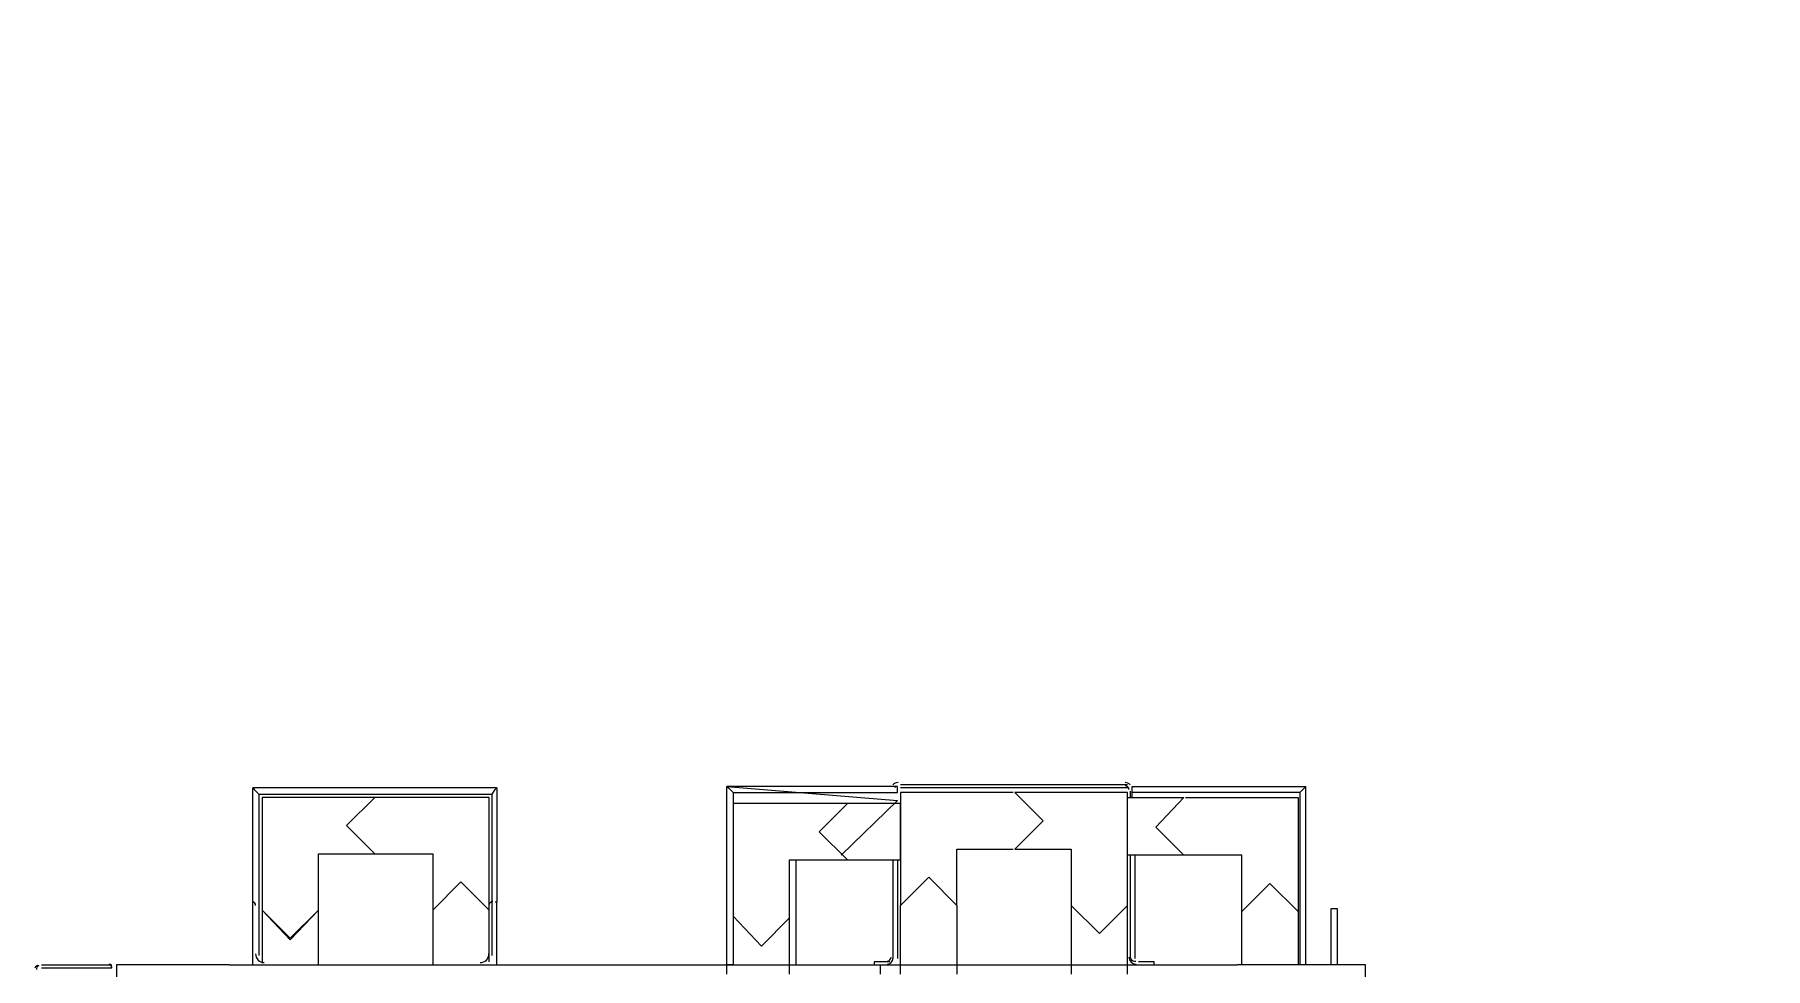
# Model space of a CAD drawing. Header units: metres. Extents: x -22 to 564, y 0 to 143.
# Drawn here: x -0.168 to 1.353, y 42.371 to 43.191 of the extents above; entities that cross this region are included whole.
import ezdxf
from ezdxf.xclip import XClip

# ---------------------------------------------------------------- set-up
doc = ezdxf.new("R2010")
doc.units = ezdxf.units.M
doc.header["$XCLIPFRAME"] = 2
doc.linetypes.add('XREF RADIOFARMACIA$0$PDF_IMPORT', pattern=[1, 0.8, -0.2])
doc.layers.add('XREF  PB CONJ$0$PARQUE', color=251, linetype='Continuous')
doc.layers.add('XREF RADIOFARMACIA$0$Mobiliario Fijo', color=40, linetype='Continuous')
doc.layers.get('Defpoints').off()

# ---------------------------------------------------------------- blocks, each defined once
blk = doc.blocks.new('XREF  PB CONJ')
at = {"layer": 'XREF  PB CONJ$0$PARQUE', "true_color": 0x136734}
h = blk.add_hatch(dxfattribs=at)
h.set_pattern_fill('CROSS', color=116, scale=0.02, angle=90)
edge = h.paths.add_edge_path()
edge.add_line((3.5883, 104.6056), (1.6936, 104.3684))
edge.add_line((1.6936, 104.3684), (2.4784, 17.6083))
edge.add_line((2.4784, 17.6083), (97.731, 17.9336))
edge.add_arc((97.7247, 19.237), 1.3034, 270.2752, 363.1006)
edge.add_line((99.0262, 19.3075), (96.4762, 19.3078))
edge.add_line((96.4762, 19.3078), (96.602, 20.224))
edge.add_line((96.602, 20.224), (62.4128, 20.224))
edge.add_arc((58.6329, 24.6535), 5.8231, 229.52466, 310.47534, ccw=False)
edge.add_line((54.8531, 20.224), (26.2527, 20.2188))
edge.add_line((26.2527, 20.2188), (4.2837, 20.0304))
edge.add_line((4.2837, 20.0304), (4.055, 46.6913))
edge.add_line((4.055, 46.6913), (2.3881, 46.6912))
edge.add_line((2.3881, 46.6912), (2.3881, 54.8033))
edge.add_line((2.3881, 54.8033), (3.9854, 54.8034))
edge.add_line((3.9854, 54.8034), (3.7464, 82.6679))
edge.add_line((3.7464, 82.6679), (3.6185, 95.2556))
edge.add_line((3.6185, 95.2556), (3.5883, 104.6056))
blk = doc.blocks.new('XREF RADIOFARMACIA$0$EQUIPO 2')
at = {"lineweight": 5}
for p, q in [((2548.8405, 1757.2701), (2548.8405, 1757.2082)), ((2548.8432, 1757.2701), (2548.8432, 1757.2082)), ((2548.8432, 1757.204), (2548.7428, 1757.204)), ((2548.8432, 1757.105), (2548.8432, 1757.204)), ((2548.8432, 1757.0843), (2548.8983, 1757.0843)), ((2548.8941, 1757.0788), (2548.8515, 1757.0788)), ((2548.9932, 1757.0788), (2548.8941, 1757.0788)), ((2548.8983, 1757.0843), (2548.9987, 1757.0843)), ((2548.8983, 1757.083), (2548.8983, 1757.0843)), ((2548.9973, 1757.083), (2548.9932, 1757.0788)), ((2548.9973, 1757.083), (2548.9932, 1757.0788)), ((2548.9932, 1757.0788), (2548.9932, 1756.8739)), ((2548.9987, 1757.0843), (2548.9973, 1757.083)), ((2548.9987, 1757.0843), (2548.9973, 1757.083)), ((2548.9987, 1756.8697), (2548.9987, 1757.0843)), ((2548.8914, 1757.0761), (2548.8446, 1757.0761)), ((2548.8914, 1757.0761), (2548.8652, 1757.0513)), ((2548.8666, 1757.0513), (2548.8914, 1757.0761)), ((2548.9904, 1757.0761), (2548.8914, 1757.0761)), ((2548.9904, 1756.977), (2548.9904, 1757.0761)), ((2548.8652, 1757.0513), (2548.8914, 1757.0266)), ((2548.8914, 1757.0266), (2548.8666, 1757.0513)), ((2548.8432, 1757.0266), (2548.8914, 1757.0266)), ((2548.8914, 1757.0266), (2548.9409, 1757.0266)), ((2548.9409, 1757.0266), (2548.9409, 1756.977)), ((2548.9409, 1756.977), (2548.9657, 1757.0018)), ((2548.9657, 1757.0018), (2548.9409, 1756.977)), ((2548.9904, 1756.977), (2548.9657, 1757.0018)), ((2548.9657, 1757.0018), (2548.9904, 1756.977)), ((2548.9409, 1756.977), (2548.9409, 1756.9261)), ((2548.9904, 1756.8766), (2548.9904, 1756.977)), ((2548.8914, 1756.9261), (2548.8432, 1756.9261)), ((2548.9409, 1756.9261), (2548.8914, 1756.9261)), ((2548.8914, 1756.9261), (2548.9161, 1756.9014)), ((2548.9161, 1756.9014), (2548.8914, 1756.9261)), ((2548.8914, 1756.8766), (2548.9161, 1756.9014)), ((2548.9161, 1756.9014), (2548.8914, 1756.8766)), ((2548.8432, 1756.8697), (2548.8983, 1756.8697)), ((2548.846, 1756.8766), (2548.8914, 1756.8766)), ((2548.8515, 1756.8739), (2548.8941, 1756.8739)), ((2548.8914, 1756.8766), (2548.9904, 1756.8766)), ((2548.8941, 1756.8739), (2548.9932, 1756.8739)), ((2548.8983, 1756.8697), (2548.8983, 1756.8711)), ((2548.9987, 1756.8697), (2548.8983, 1756.8697)), ((2548.9932, 1756.8739), (2548.9973, 1756.8711)), ((2548.9932, 1756.8739), (2548.9973, 1756.8711)), ((2548.9973, 1756.8711), (2548.9987, 1756.8697)), ((2548.9973, 1756.8711), (2548.9987, 1756.8697)), ((2548.835, 1756.6675), (2548.8432, 1756.6675)), ((2548.8432, 1756.6661), (2548.8432, 1756.6675)), ((2548.8432, 1756.6675), (2549.0001, 1756.6675)), ((2549.0001, 1756.6675), (2548.9987, 1756.6661)), ((2548.8432, 1756.662), (2548.8432, 1756.6661)), ((2548.9946, 1756.662), (2548.8432, 1756.662)), ((2548.8597, 1756.6372), (2548.8859, 1756.662)), ((2548.9849, 1756.5616), (2548.9849, 1756.662)), ((2548.9987, 1756.6661), (2548.9946, 1756.662)), ((2548.9987, 1756.6661), (2548.9946, 1756.662)), ((2548.9946, 1756.662), (2548.9946, 1756.5176)), ((2548.8845, 1756.6125), (2548.8597, 1756.6372)), ((2548.835, 1756.6125), (2548.8845, 1756.6125)), ((2548.8432, 1756.6125), (2548.8432, 1756.5327)), ((2548.9354, 1756.607), (2548.8432, 1756.607)), ((2548.8845, 1756.6125), (2548.9354, 1756.6125)), ((2548.9354, 1756.6125), (2548.9354, 1756.5616)), ((2548.9354, 1756.5616), (2548.9602, 1756.5863)), ((2548.9602, 1756.5863), (2548.9849, 1756.5616)), ((2548.9354, 1756.5616), (2548.9354, 1756.5148)), ((2548.9849, 1756.5148), (2548.9849, 1756.5616)), ((2548.8432, 1756.5327), (2548.835, 1756.5327)), ((2548.846, 1756.5382), (2548.8432, 1756.5382)), ((2548.846, 1756.5244), (2548.846, 1756.5382)), ((2548.9354, 1756.5217), (2548.8487, 1756.5217)), ((2548.9354, 1756.5176), (2548.8487, 1756.5176)), ((2548.9946, 1756.5176), (2548.9987, 1756.5176)), ((2548.9987, 1756.5176), (2549.0001, 1756.5176)), ((2548.835, 1756.5148), (2548.8446, 1756.5148)), ((2548.8446, 1756.5148), (2548.8955, 1756.5148)), ((2548.9946, 1756.5148), (2548.8955, 1756.5148)), ((2548.8955, 1756.5148), (2548.9203, 1756.49)), ((2548.9354, 1756.5148), (2548.9849, 1756.5148)), ((2548.9946, 1756.4158), (2548.9946, 1756.5148)), ((2548.9987, 1756.3153), (2548.9987, 1756.5148)), ((2549.0014, 1756.3153), (2549.0014, 1756.5148)), ((2548.9203, 1756.49), (2548.8955, 1756.4653)), ((2548.8446, 1756.4653), (2548.835, 1756.4653)), ((2548.8955, 1756.4653), (2548.8446, 1756.4653)), ((2548.8955, 1756.4653), (2548.945, 1756.4653)), ((2548.945, 1756.4653), (2548.945, 1756.4158)), ((2548.9698, 1756.3896), (2548.945, 1756.4144)), ((2548.945, 1756.4144), (2548.945, 1756.3649)), ((2548.9946, 1756.4144), (2548.9698, 1756.3896)), ((2548.9946, 1756.3153), (2548.9946, 1756.4144)), ((2548.8446, 1756.3649), (2548.835, 1756.3649)), ((2548.8955, 1756.3649), (2548.8446, 1756.3649)), ((2548.8708, 1756.3401), (2548.8955, 1756.3649)), ((2548.945, 1756.3649), (2548.8955, 1756.3649)), ((2548.8955, 1756.3153), (2548.8708, 1756.3401)), ((2548.835, 1756.3153), (2548.8446, 1756.3153)), ((2548.8446, 1756.3153), (2548.8955, 1756.3153)), ((2548.846, 1756.292), (2548.846, 1756.3057)), ((2548.8487, 1756.3126), (2548.9395, 1756.3126)), ((2548.8487, 1756.3085), (2548.9395, 1756.3085)), ((2548.8955, 1756.3153), (2548.9946, 1756.3153)), ((2548.9395, 1756.2658), (2548.9395, 1756.3153)), ((2548.9395, 1756.3153), (2548.9904, 1756.3153)), ((2548.9904, 1756.3153), (2548.9904, 1756.2658)), ((2548.9904, 1756.3126), (2548.9959, 1756.3126)), ((2548.9904, 1756.3112), (2548.9946, 1756.3112)), ((2548.9946, 1756.164), (2548.9946, 1756.3112)), ((2548.9946, 1756.3112), (2548.9987, 1756.3112)), ((2548.9987, 1756.3112), (2549.0001, 1756.3112)), ((2549.0001, 1756.3112), (2549.0001, 1756.1585)), ((2548.8432, 1756.292), (2548.846, 1756.292)), ((2548.9643, 1756.2906), (2548.9395, 1756.2658)), ((2548.9904, 1756.2658), (2548.9643, 1756.2906)), ((2548.9395, 1756.2644), (2548.9395, 1756.2658)), ((2548.9395, 1756.2149), (2548.9395, 1756.2644)), ((2548.9904, 1756.2644), (2548.9904, 1756.1654)), ((2548.8432, 1756.2149), (2548.8432, 1756.219)), ((2548.8432, 1756.1654), (2548.8432, 1756.2149)), ((2548.8432, 1756.2149), (2548.89, 1756.2149)), ((2548.89, 1756.2149), (2548.9395, 1756.2149)), ((2548.9148, 1756.1902), (2548.89, 1756.2149)), ((2548.8432, 1756.1062), (2548.8432, 1756.2067)), ((2548.89, 1756.1654), (2548.9148, 1756.1902)), ((2548.89, 1756.1654), (2548.8432, 1756.1654)), ((2548.9904, 1756.1654), (2548.89, 1756.1654)), ((2548.9946, 1756.164), (2548.8432, 1756.164)), ((2548.8432, 1756.1585), (2549.0001, 1756.1585)), ((2548.9987, 1756.1599), (2548.9946, 1756.164)), ((2548.9987, 1756.1599), (2548.9946, 1756.164)), ((2549.0001, 1756.1585), (2548.9987, 1756.1599)), ((2549.0001, 1756.1585), (2548.9987, 1756.1599)), ((2548.8432, 1756.1365), (2548.8584, 1756.1365)), ((2548.8584, 1756.1365), (2548.8928, 1756.1365)), ((2548.8928, 1756.1365), (2548.8928, 1756.131)), ((2548.8584, 1756.131), (2548.8432, 1756.131)), ((2548.8928, 1756.131), (2548.8584, 1756.131)), ((2548.7428, 1756.1062), (2548.8432, 1756.1062))]:
    blk.add_line(p, q, dxfattribs=at)
at = {"linetype": 'XREF RADIOFARMACIA$0$PDF_IMPORT', "lineweight": 5, "ltscale": 3.287541}
blk.add_line((2548.8432, 1757.105), (2548.8432, 1756.219), dxfattribs=at)
at = {"linetype": 'XREF RADIOFARMACIA$0$PDF_IMPORT', "lineweight": 5, "ltscale": 1.126862}
for p, q in [((2549.0001, 1756.6675), (2548.9877, 1756.5176)), ((2549.0001, 1756.5176), (2549.0001, 1756.6675)), ((2548.9877, 1756.5176), (2548.9395, 1756.5671))]:
    blk.add_line(p, q, dxfattribs=at)
at = {"lineweight": 5}
for centre, radius, start, end in [((2548.8398, 1757.2716), 0.00271, 15.4705, 105.4708), ((2548.8397, 1757.273), 0.00284, 345.9638, 75.9637), ((2548.8411, 1757.2111), 0.00284, 255.9636, 345.9639), ((2548.841, 1757.2109), 0.00284, 258.8453, 348.8452), ((2548.8528, 1757.0742), 0.00757, 89.9999, 180.0001), ((2548.8955, 1757.0845), 0.00272, 267.1498, 357.1497), ((2548.8528, 1756.8843), 0.00757, 179.9999, 270.0001), ((2548.8954, 1756.8733), 0.00344, 0, 89.9999), ((2548.8488, 1756.5266), 0.00494, 179.7687, 269.7687), ((2548.85, 1756.5266), 0.00344, 180.0001, 269.9999), ((2548.9974, 1756.5178), 0.00265, 354.0251, 50.4676), ((2548.9972, 1756.517), 0.00619, 0, 48.1916), ((2548.9972, 1756.3175), 0.00344, 270.0001, 359.9999), ((2548.9972, 1756.3175), 0.00619, 311.8084, 360), ((2548.85, 1756.3079), 0.00619, 90, 180), ((2548.85, 1756.3092), 0.00365, 110.1386, 200.1385)]:
    blk.add_arc(centre, radius, start, end, dxfattribs=at)
blk = doc.blocks.new('XREF RADIOFARMACIA')
at = {"layer": 'XREF RADIOFARMACIA$0$Mobiliario Fijo', "lineweight": 5}
blk.add_blockref('XREF RADIOFARMACIA$0$EQUIPO 2', (-2539.6441, -1737.4675), dxfattribs=at)

msp = doc.modelspace()

# ---------------------------------------------------------------- block references
ref = msp.add_blockref('XREF  PB CONJ', (67.8976, 28.71, 0), dxfattribs=dict(rotation=89.50849308405942))
XClip(ref).set_block_clipping_path([(-2.936402334, 82.9334608569), (21.1250270707, 82.9334608569), (21.1250270707, 49.0397586863), (26.6296707885, 49.0397586863), (26.6284018429, 17.4712422498), (-2.8531787476, 17.4341989701)])

# ---------------------------------------------------------------- next in the draw order: block references
at = {"layer": 'Defpoints', "rotation": 90}
msp.add_blockref('XREF RADIOFARMACIA', (19.6403, 33.1746, 0), dxfattribs=at)

doc.saveas('drawing.dxf')
